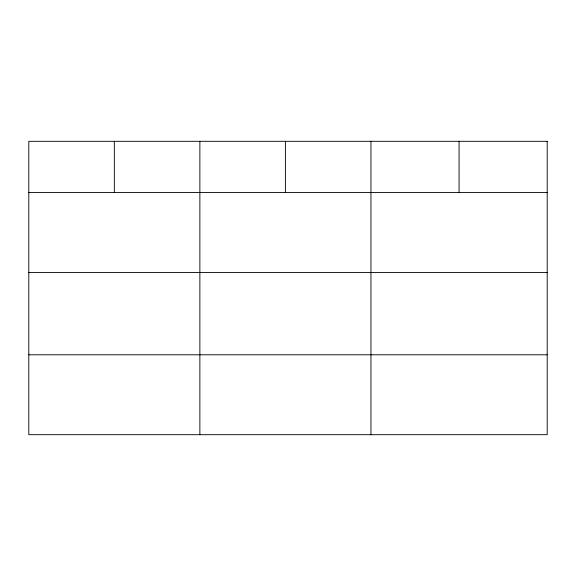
<?xml version="1.0" encoding="UTF-8"?>
<svg xmlns="http://www.w3.org/2000/svg" width="576" height="576" viewBox="0 0 576 576"><rect width="100%" height="100%" fill="white"/><g stroke="black" fill="none" stroke-linecap="round" stroke-linejoin="round"><path stroke-width="0.86" d="M28.8 192.571L547.2 192.571M28.8 272.47L547.2 272.47M28.8 354.787L547.2 354.787M459.072 141.307L459.072 192.571M370.944 141.307L370.944 434.693M285.408 141.307L285.408 192.571M199.872 141.307L199.872 434.693M114.336 141.307L114.336 192.571M547.2 141.307L28.8 141.307L28.8 434.693L547.2 434.693L547.2 141.307"/></g></svg>
